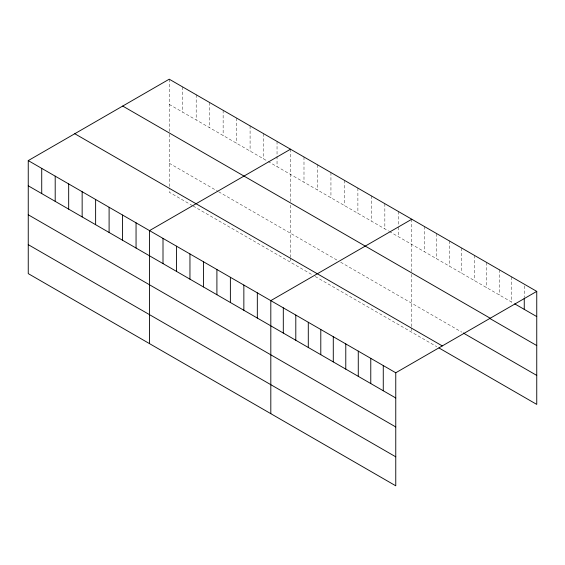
<?xml version="1.0" encoding="UTF-8"?>
<svg xmlns="http://www.w3.org/2000/svg" width="565" height="565" viewBox="0 0 565 565"><rect width="100%" height="100%" fill="white"/><g stroke="black" fill="none" stroke-linecap="round" stroke-linejoin="round"><path stroke-width="0.42" stroke-dasharray="2.83 2.12" d="M169.239 79.192L169.239 131.68M169.239 104.398L267.309 161.018M268.057 161.456L388.586 231.043M389.334 231.473L513.232 303.002M169.239 163.243L217.899 191.337M218.648 191.768L337.679 260.493M340.674 262.224L461.775 332.142M192.446 205.625L169.239 192.227L169.239 187.961M193.195 206.055L312.226 274.781M315.221 276.511L436.787 346.691M524.256 285.897L524.256 297.197M511.756 276.949L511.756 302.155M499.262 269.731L499.262 294.937M486.769 262.52L486.769 287.726M474.275 255.302L474.275 280.508M461.775 248.091L461.775 273.298M449.281 240.874L449.281 266.08M436.787 233.663L436.787 258.869M424.294 226.445L424.294 251.651M411.793 219.234L411.793 271.716M411.793 274.3L411.793 327.149M411.793 328.004L411.793 332.262M398.318 211.451L398.318 226.233M398.318 227.102L398.318 236.657M384.843 203.675L384.843 228.882M371.367 195.893L371.367 221.099M357.892 188.117L357.892 213.323M344.417 180.334L344.417 205.54M330.942 172.551L330.942 197.757M317.466 164.775L317.466 189.981M303.991 156.992L303.991 182.198M290.516 149.216L290.516 201.698M290.516 205.159L290.516 257.132M290.516 257.986L290.516 262.245M277.041 141.434L277.041 155.34M277.041 156.208L277.041 166.64M263.565 133.658L263.565 158.857M250.09 125.875L250.09 151.081M236.615 118.092L236.615 143.298M223.14 110.316L223.14 135.522M209.664 102.533L209.664 127.739M196.189 94.758L196.189 119.957M182.714 86.975L182.714 112.181M169.239 134.258L169.239 187.114"/><path stroke-width="0.85" d="M28.25 160.594L395.761 372.773L395.761 485.808L28.25 273.622L28.25 160.594L169.239 79.192L536.75 291.378L536.75 404.406L438.991 347.969M290.516 149.216L149.527 230.612L149.527 343.647M411.793 219.234L270.812 300.629L270.812 413.665M395.761 372.773L536.75 291.378M514.701 303.85L536.75 316.584M122.711 106.058L490.222 318.236M489.707 318.406L536.75 345.561M463.251 332.99L536.75 375.421M74.778 133.728L442.289 345.914M28.25 185.8L395.761 397.979M28.25 214.778L395.761 426.963M28.25 244.645L395.761 456.824M524.256 298.066L524.256 309.366M383.268 365.562L383.268 390.768M370.774 358.344L370.774 383.55M358.274 351.133L358.274 376.339M345.78 343.916L345.78 369.122M333.286 336.705L333.286 361.911M320.793 329.487L320.793 354.693M308.292 322.276L308.292 347.482M295.799 315.058L295.799 340.264M283.305 307.847L283.305 333.053M257.329 292.854L257.329 318.06M243.854 285.071L243.854 310.277M230.379 277.295L230.379 302.501M216.904 269.512L216.904 294.718M203.428 261.736L203.428 286.935M189.953 253.953L189.953 279.159M176.478 246.171L176.478 271.377M163.003 238.395L163.003 263.601M136.052 222.836L136.052 248.035M122.577 215.053L122.577 240.259M109.102 207.27L109.102 232.476M95.626 199.494L95.626 224.701M82.151 191.712L82.151 216.918M68.676 183.936L68.676 209.135M55.2 176.153L55.2 201.359M41.725 168.37L41.725 193.576"/></g></svg>
